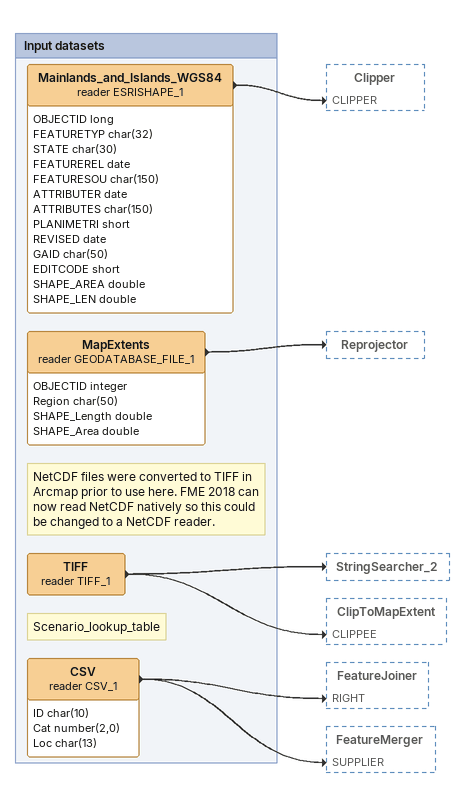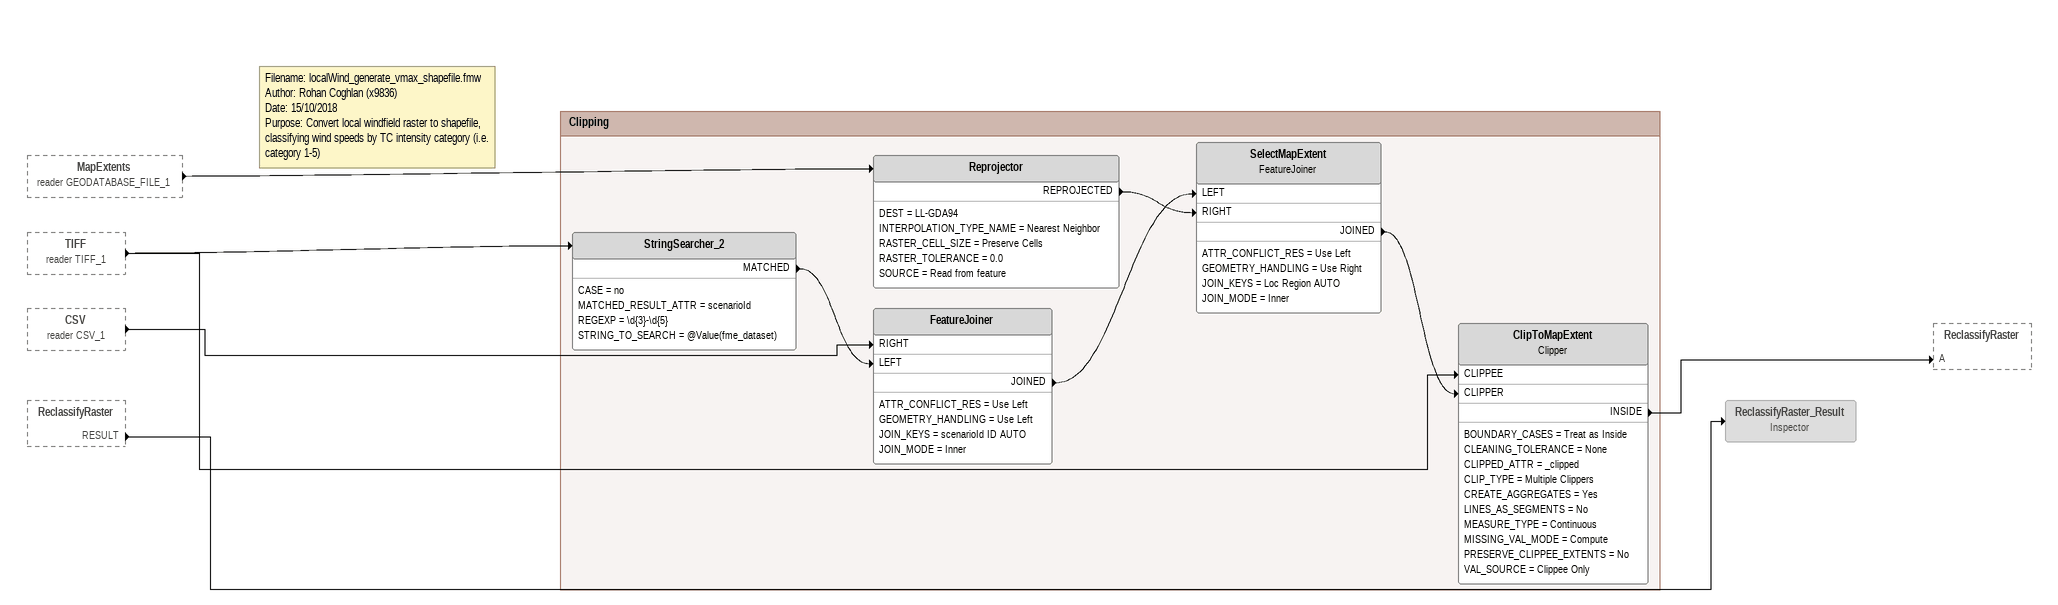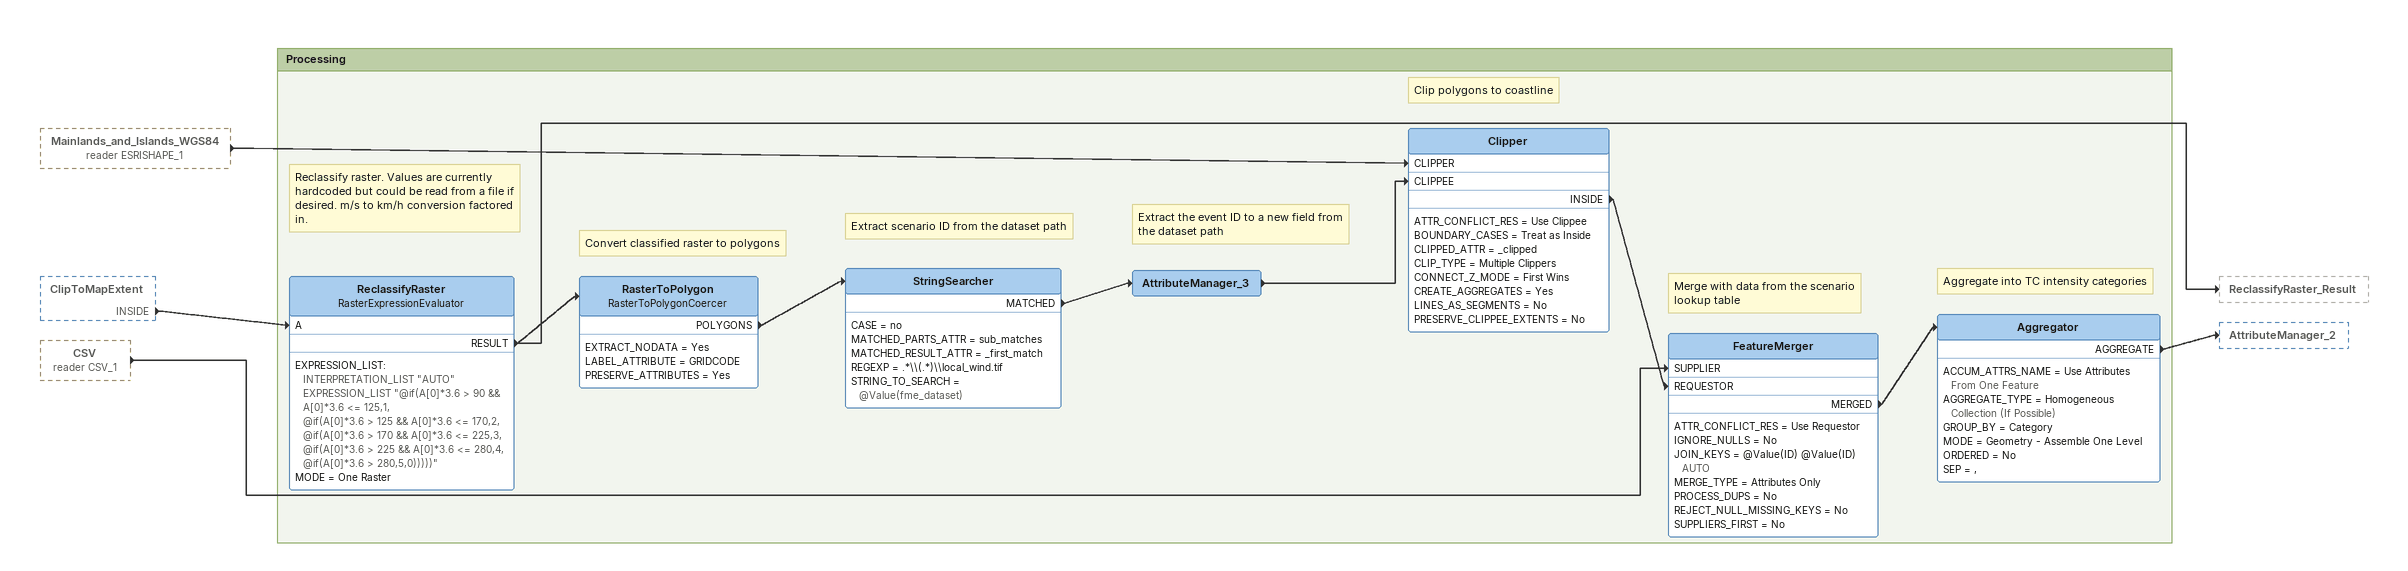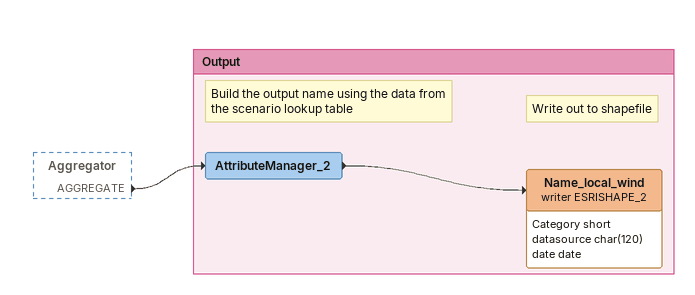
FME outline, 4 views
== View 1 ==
Bookmark: Input datasets
Mainlands_and_Islands_WGS84 (reader ESRISHAPE_1)
    attributes: OBJECTID long, FEATURETYP char(32), STATE char(30), FEATUREREL date, FEATURESOU char(150), ATTRIBUTER date, ATTRIBUTES char(150), PLANIMETRI short, REVISED date, GAID char(50), EDITCODE short, SHAPE_AREA double, SHAPE_LEN double
    -> Clipper [CLIPPER]
MapExtents (reader GEODATABASE_FILE_1)
    attributes: OBJECTID integer, Region char(50), SHAPE_Length double, SHAPE_Area double
    -> Reprojector
Note: NetCDF files were converted to TIFF in Arcmap prior to use here. FME 2018 can now read NetCDF natively so this could be changed to a NetCDF reader.
TIFF (reader TIFF_1)
    -> StringSearcher_2
    -> ClipToMapExtent [CLIPPEE]
Note: Scenario_lookup_table
CSV (reader CSV_1)
    attributes: ID char(10), Cat number(2,0), Loc char(13)
    -> FeatureJoiner [RIGHT]
    -> FeatureMerger [SUPPLIER]

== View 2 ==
MapExtents (reader GEODATABASE_FILE_1) [outside]
    -> Reprojector
TIFF (reader TIFF_1) [outside]
    -> StringSearcher_2
    -> ClipToMapExtent [CLIPPEE]
CSV (reader CSV_1) [outside]
    -> FeatureJoiner [RIGHT]
ReclassifyRaster [outside]
    RESULT -> ReclassifyRaster_Result
Note: Filename: localWind_generate_vmax_shapefile.fmw / Author: Rohan Coghlan (x9836) / Date: 15/10/2018 / Purpose: Convert local windfield raster to shapefile, classifying wind speeds by TC intensity category (i.e. category 1-5)
ReclassifyRaster_Result: Inspector [off]

Bookmark: Clipping
Reprojector
    DEST = LL-GDA94
    INTERPOLATION_TYPE_NAME = Nearest Neighbor
    RASTER_CELL_SIZE = Preserve Cells
    RASTER_TOLERANCE = 0.0
    SOURCE = Read from feature
    REPROJECTED -> SelectMapExtent [RIGHT]
StringSearcher_2
    CASE = no
    MATCHED_RESULT_ATTR = scenarioId
    REGEXP = \d{3}-\d{5}
    STRING_TO_SEARCH = @Value(fme_dataset)
    MATCHED -> FeatureJoiner [LEFT]
FeatureJoiner
    ATTR_CONFLICT_RES = Use Left
    GEOMETRY_HANDLING = Use Left
    JOIN_KEYS = scenarioId ID AUTO
    JOIN_MODE = Inner
    JOINED -> SelectMapExtent [LEFT]
SelectMapExtent: FeatureJoiner
    ATTR_CONFLICT_RES = Use Left
    GEOMETRY_HANDLING = Use Right
    JOIN_KEYS = Loc Region AUTO
    JOIN_MODE = Inner
    JOINED -> ClipToMapExtent [CLIPPER]
ClipToMapExtent: Clipper
    BOUNDARY_CASES = Treat as Inside
    CLEANING_TOLERANCE = None
    CLIPPED_ATTR = _clipped
    CLIP_TYPE = Multiple Clippers
    CREATE_AGGREGATES = Yes
    LINES_AS_SEGMENTS = No
    MEASURE_TYPE = Continuous
    MISSING_VAL_MODE = Compute
    PRESERVE_CLIPPEE_EXTENTS = No
    VAL_SOURCE = Clippee Only
    INSIDE -> ReclassifyRaster [A]

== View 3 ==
Mainlands_and_Islands_WGS84 (reader ESRISHAPE_1) [outside]
    -> Clipper [CLIPPER]
ClipToMapExtent [outside]
    INSIDE -> ReclassifyRaster [A]
CSV (reader CSV_1) [outside]
    -> FeatureMerger [SUPPLIER]

Bookmark: Processing
Note: Reclassify raster. Values are currently hardcoded but could be read from a file if desired. m/s to km/h conversion factored in.
ReclassifyRaster: RasterExpressionEvaluator
    EXPRESSION_LIST:
      INTERPRETATION_LIST "AUTO" EXPRESSION_LIST "@if(A[0]*3.6 > 90 && A[0]*3.6 <= 125,1,
      @if(A[0]*3.6 > 125 && A[0]*3.6 <= 170,2,
      @if(A[0]*3.6 > 170 && A[0]*3.6 <= 225,3,
      @if(A[0]*3.6 > 225 && A[0]*3.6 <= 280,4,
      @if(A[0]*3.6 > 280,5,0)))))"
    MODE = One Raster
    RESULT -> RasterToPolygon
    RESULT -> ReclassifyRaster_Result
Note: Convert classified raster to polygons
RasterToPolygon: RasterToPolygonCoercer
    EXTRACT_NODATA = Yes
    LABEL_ATTRIBUTE = GRIDCODE
    PRESERVE_ATTRIBUTES = Yes
    POLYGONS -> StringSearcher
Note: Extract scenario ID from the dataset path
StringSearcher
    CASE = no
    MATCHED_PARTS_ATTR = sub_matches
    MATCHED_RESULT_ATTR = _first_match
    REGEXP = .*\\(.*)\\local_wind.tif
    STRING_TO_SEARCH = @Value(fme_dataset)
    MATCHED -> AttributeManager_3
Note: Extract the event ID to a new field from the dataset path
AttributeManager_3
    -> Clipper [CLIPPEE]
Note: Clip polygons to coastline
Clipper
    ATTR_CONFLICT_RES = Use Clippee
    BOUNDARY_CASES = Treat as Inside
    CLIPPED_ATTR = _clipped
    CLIP_TYPE = Multiple Clippers
    CONNECT_Z_MODE = First Wins
    CREATE_AGGREGATES = Yes
    LINES_AS_SEGMENTS = No
    PRESERVE_CLIPPEE_EXTENTS = No
    INSIDE -> FeatureMerger [REQUESTOR]
Note: Merge with data from the scenario lookup table
FeatureMerger
    ATTR_CONFLICT_RES = Use Requestor
    IGNORE_NULLS = No
    JOIN_KEYS = @Value(ID) @Value(ID) AUTO
    MERGE_TYPE = Attributes Only
    PROCESS_DUPS = No
    REJECT_NULL_MISSING_KEYS = No
    SUPPLIERS_FIRST = No
    MERGED -> Aggregator
Note: Aggregate into TC intensity categories
Aggregator
    ACCUM_ATTRS_NAME = Use Attributes From One Feature
    AGGREGATE_TYPE = Homogeneous Collection (If Possible)
    GROUP_BY = Category
    MODE = Geometry - Assemble One Level
    ORDERED = No
    SEP = ,
    AGGREGATE -> AttributeManager_2

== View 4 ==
Aggregator [outside]
    AGGREGATE -> AttributeManager_2

Bookmark: Output
Note: Build the output name using the data from the scenario lookup table
AttributeManager_2
    -> Name_local_wind (writer ESRISHAPE_2)
Note: Write out to shapefile
Name_local_wind (writer ESRISHAPE_2)
    attributes: Category short, datasource char(120), date date
